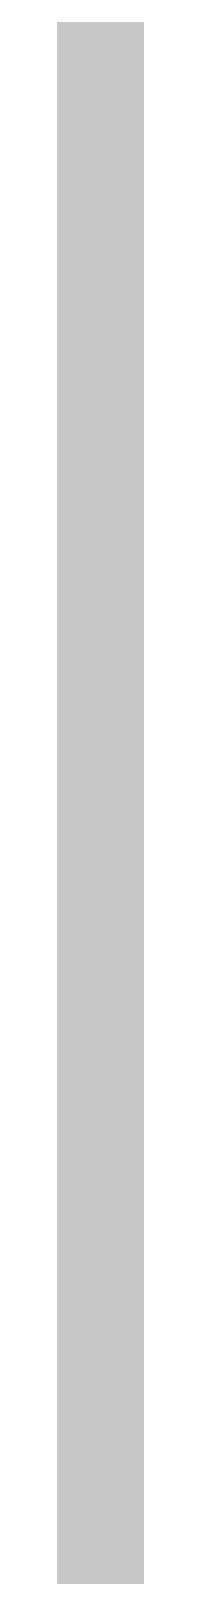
# Model space of a CAD drawing. Header units: millimetres. Extents: x -59 to 56, y -47 to 48.
# Drawn here: x -19.13482 to -19.1332, y -19.84227 to -19.80667 of the extents above; entities that cross this region are included whole.
import ezdxf

# ---------------------------------------------------------------- set-up
doc = ezdxf.new("R2010")
doc.units = ezdxf.units.MM
doc.layers.add('Bottom Layer', color=7, linetype='Continuous', true_color=0x0000ff)
doc.layers.add('Top Layer', color=7, linetype='Continuous', true_color=0xff0000)

msp = doc.modelspace()

# ---------------------------------------------------------------- hatches: boundary and pattern name
at = {"layer": 'Bottom Layer'}
msp.add_hatch(color=256, dxfattribs=at).paths.add_polyline_path([(-22.887233, -39.641859), (-45.774466, 0), (-22.887233, 39.641859), (22.887233, 39.641859), (45.774466, 0), (22.887233, -39.641859)])
at = {"layer": 'Top Layer'}
msp.add_hatch(color=256, dxfattribs=at).paths.add_polyline_path([(-22.887233, -39.641859), (-45.774466, 0), (-22.887233, 39.641859), (22.887233, 39.641859), (45.774466, 0), (22.887233, -39.641859)])

# ---------------------------------------------------------------- linework, layer by layer
at = {"layer": 'Bottom Layer', "const_width": 0.0508}
msp.add_lwpolyline([(-25.208142, -11.293322), (-25.208142, -13.5), (-25.208142, -13.5), (-25.154238, -13.770994), (-25.000732, -14.000732), (-25.000732, -14.000732), (-22.916198, -16.085266), (-22.916198, -16.085266), (-15.801542, -23.199922), (-15.801542, -23.199922), (-12.500732, -26.500732), (-12.500732, -26.500732), (-12.270994, -26.654238), (-12, -26.708142), (-12, -26.708142), (-8.293322, -26.708142)], dxfattribs=at)
at = {"layer": 'Top Layer', "const_width": 0.0508}
msp.add_lwpolyline([(-19.135187, 10.372954), (-19.135187, -20.853457), (-19.135187, -20.853457), (-19.096507, -21.047914), (-18.986356, -21.212767), (-18.986356, -21.212767), (-16.653877, -23.545245)], dxfattribs=at)

doc.saveas('drawing.dxf')
